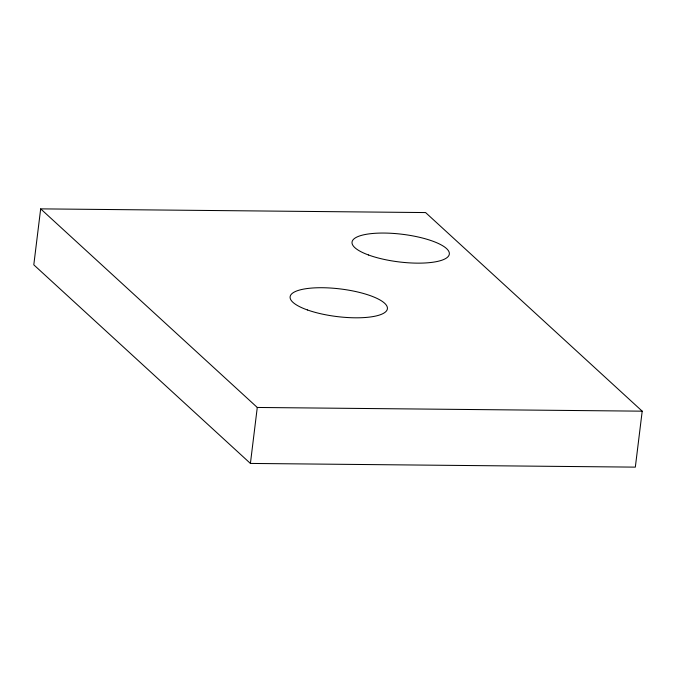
<?xml version="1.0" encoding="UTF-8"?>
<svg xmlns="http://www.w3.org/2000/svg" width="676" height="676" viewBox="0 0 676 676"><rect width="100%" height="100%" fill="white"/><g stroke="black" fill="none" stroke-linecap="round" stroke-linejoin="round"><path stroke-width="1.01" d="M40.67 208.867L33.8 264.831L250.407 463.432L635.33 467.133L642.2 411.169L425.593 212.568L40.67 208.867L257.277 407.459L642.2 411.169M250.407 463.432L257.277 407.459M307.403 309.946A49.01 13.917 7 0 0 386.672 310.63A49.01 13.917 7 0 0 322.199 287.722A49.01 13.917 7 0 0 307.403 309.946M368.488 254.979A49.01 13.917 7 0 0 448.391 256.255A49.01 13.917 7 0 0 385.168 233.068A49.01 13.917 7 0 0 368.488 254.979"/></g></svg>
